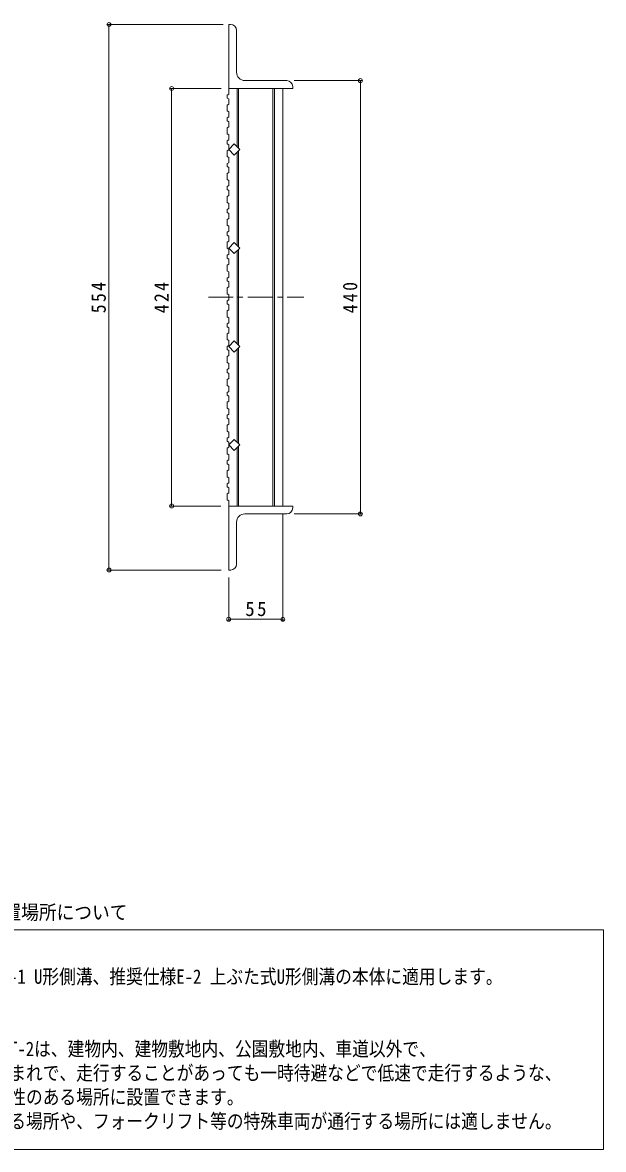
# Model space of a CAD drawing. Units: millimetres, scale not verified. Extents: x -805 to 944, y -680 to 681.
# Drawn here: x 354 to 944, y -576 to 568 of the extents above; entities that cross this region are included whole.
import ezdxf
from ezdxf.enums import TextEntityAlignment as Align

# ---------------------------------------------------------------- set-up
doc = ezdxf.new("R2010")
doc.units = ezdxf.units.MM
doc.header["$LTSCALE"] = 5
doc.header["$PDMODE"] = 32
doc.header["$PDSIZE"] = 4
doc.linetypes.add('CHAIN1', pattern=[8, 5, -1, 1, -1])
for name, color, linetype, lineweight in [('B-0', 2, 'Continuous', 9), ('B-1', 2, 'Continuous', 9), ('B-2', 3, 'Continuous', 9), ('B-4', 7, 'Continuous', 9), ('F-4', 2, 'Continuous', 9)]:
    doc.layers.add(name, color=color, linetype=linetype, lineweight=lineweight)
doc.layers.add('F-5', color=7, linetype='Continuous')
doc.styles.add('ＭＳ ゴシック', font='')
doc.styles.get('ＭＳ ゴシック').set_extended_font_data('MS Gothic')

msp = doc.modelspace()

# ---------------------------------------------------------------- linework, layer by layer
at = {"layer": 'B-0'}
for p, q in [((563.514, 501.188), (563.514, 566.188)), ((565.514, 566.188), (563.514, 566.188)), ((571.513, 517.689), (571.513, 560.189)), ((580.014, 509.188), (622.514, 509.188)), ((628.513, 501.188), (563.514, 501.188)), ((628.513, 503.189), (628.513, 501.188)), ((563.514, 77.189), (628.513, 77.189)), ((563.514, 12.189), (563.514, 77.189)), ((580.014, 69.189), (622.514, 69.189)), ((628.513, 75.189), (628.513, 77.189)), ((571.513, 60.689), (571.513, 18.189))]:
    msp.add_line(p, q, dxfattribs=at)
for centre, radius, start, end in [((565.514, 560.189), 6, 0, 90), ((580.014, 517.689), 8.5, 180, 270), ((622.514, 503.189), 6, 0, 90), ((580.014, 60.689), 8.5, 90, 180), ((622.514, 75.189), 6, 270, 0), ((565.514, 18.189), 6, 270, 0)]:
    msp.add_arc(centre, radius, start, end, dxfattribs=at)
at = {"layer": 'B-1'}
msp.add_line((563.514, 12.189), (565.561, 12.189), dxfattribs=at)
at = {"layer": 'B-2'}
for p, q in [((562.013, 494.545), (563.514, 495.545)), ((562.013, 494.545), (562.013, 491.546)), ((563.514, 501.188), (618.513, 501.188)), ((563.514, 501.188), (563.514, 495.545)), ((572.013, 501.188), (572.013, 442.002)), ((573.513, 501.188), (573.513, 440.503)), ((608.513, 501.188), (608.513, 77.189)), ((610.013, 501.188), (610.013, 77.189)), ((618.513, 501.188), (618.513, 77.189)), ((562.013, 491.546), (563.514, 490.546)), ((562.013, 484.432), (563.514, 485.433)), ((562.013, 484.432), (562.013, 478.432)), ((563.514, 490.546), (563.514, 485.433)), ((562.013, 478.432), (563.514, 477.433)), ((562.013, 471.32), (563.514, 472.319)), ((562.013, 471.32), (562.013, 468.319)), ((563.514, 472.319), (563.514, 477.433)), ((562.013, 468.319), (563.514, 467.319)), ((562.013, 461.206), (563.514, 462.206)), ((562.013, 461.206), (562.013, 455.206)), ((563.514, 467.319), (563.514, 462.206)), ((562.013, 455.206), (563.514, 454.207)), ((562.013, 448.093), (563.514, 449.093)), ((562.013, 448.093), (562.013, 445.093)), ((563.514, 449.093), (563.514, 454.207)), ((562.013, 445.093), (563.514, 444.093)), ((562.013, 437.98), (563.514, 438.98)), ((562.013, 437.98), (562.013, 431.98)), ((563.514, 444.093), (563.514, 438.98)), ((572.013, 436.375), (572.013, 342.002)), ((573.513, 437.875), (573.513, 340.502)), ((562.013, 431.98), (563.514, 430.98)), ((562.013, 424.867), (563.514, 425.867)), ((562.013, 424.867), (562.013, 421.867)), ((563.514, 425.867), (563.514, 430.98)), ((562.013, 421.867), (563.514, 420.868)), ((562.013, 414.754), (563.514, 415.754)), ((562.013, 414.754), (562.013, 408.754)), ((563.514, 420.868), (563.514, 415.754)), ((562.013, 408.754), (563.514, 407.754)), ((562.013, 401.641), (563.514, 402.641)), ((562.013, 401.641), (562.013, 398.641)), ((563.514, 402.641), (563.514, 407.754)), ((562.013, 398.641), (563.514, 397.641)), ((562.013, 391.528), (563.514, 392.528)), ((562.013, 391.528), (562.013, 385.528)), ((563.514, 397.641), (563.514, 392.528)), ((562.013, 385.528), (563.514, 384.528)), ((562.013, 378.415), (563.514, 379.415)), ((562.013, 378.415), (562.013, 375.415)), ((563.514, 379.415), (563.514, 384.528)), ((562.013, 375.415), (563.514, 374.415)), ((562.013, 368.302), (563.514, 369.302)), ((562.013, 368.302), (562.013, 362.302)), ((563.514, 374.415), (563.514, 369.302)), ((562.013, 362.302), (563.514, 361.302)), ((562.013, 355.189), (563.514, 356.189)), ((562.013, 355.189), (562.013, 352.189)), ((563.514, 356.189), (563.514, 361.302)), ((562.013, 352.189), (563.514, 351.189)), ((562.013, 345.076), (563.514, 346.076)), ((562.013, 345.076), (562.013, 339.076)), ((563.514, 351.189), (563.514, 346.076)), ((562.013, 339.076), (563.514, 338.076)), ((562.013, 331.963), (563.514, 332.963)), ((562.013, 331.963), (562.013, 328.963)), ((563.514, 332.963), (563.514, 338.076)), ((572.013, 336.375), (572.013, 242.002)), ((573.513, 337.875), (573.513, 240.502)), ((562.013, 328.963), (563.514, 327.963)), ((562.013, 321.85), (563.514, 322.85)), ((562.013, 321.85), (562.013, 315.85)), ((563.514, 327.963), (563.514, 322.85)), ((562.013, 315.85), (563.514, 314.85)), ((562.013, 308.737), (563.514, 309.737)), ((563.514, 309.737), (563.514, 314.85)), ((562.013, 308.737), (562.013, 305.737)), ((562.013, 305.737), (563.514, 304.737)), ((562.013, 298.624), (563.514, 299.624)), ((562.013, 298.624), (562.013, 292.624)), ((563.514, 304.737), (563.514, 299.624)), ((562.013, 292.624), (563.514, 291.624)), ((562.013, 285.511), (563.514, 286.511)), ((563.514, 286.511), (563.514, 291.624)), ((562.013, 285.511), (562.013, 282.511)), ((562.013, 282.511), (563.514, 281.511)), ((562.013, 275.398), (563.514, 276.398)), ((562.013, 275.398), (562.013, 269.398)), ((563.514, 281.511), (563.514, 276.398)), ((562.013, 269.398), (563.514, 268.398)), ((562.013, 262.285), (563.514, 263.285)), ((563.514, 263.285), (563.514, 268.398)), ((562.013, 262.285), (562.013, 259.285)), ((562.013, 259.285), (563.514, 258.285)), ((562.013, 252.172), (563.514, 253.172)), ((562.013, 252.172), (562.013, 246.172)), ((563.514, 258.285), (563.514, 253.172)), ((562.013, 246.172), (563.514, 245.172)), ((563.514, 240.06), (563.514, 245.172)), ((562.013, 239.059), (563.514, 240.06)), ((562.013, 239.059), (562.013, 236.059)), ((562.013, 236.059), (563.514, 235.059)), ((562.013, 228.946), (563.514, 229.946)), ((562.013, 228.946), (562.013, 222.946)), ((563.514, 235.059), (563.514, 229.946)), ((572.013, 142.002), (572.013, 236.375)), ((573.513, 140.503), (573.513, 237.875)), ((562.013, 222.946), (563.514, 221.946)), ((563.514, 216.833), (563.514, 221.946)), ((562.013, 215.833), (563.514, 216.833)), ((562.013, 215.833), (562.013, 212.834)), ((562.013, 212.834), (563.514, 211.833)), ((562.013, 205.72), (563.514, 206.72)), ((563.514, 211.833), (563.514, 206.72)), ((562.013, 205.72), (562.013, 199.72)), ((562.013, 199.72), (563.514, 198.72)), ((563.514, 193.608), (563.514, 198.72)), ((562.013, 192.608), (563.514, 193.608)), ((562.013, 192.608), (562.013, 189.607)), ((562.013, 189.607), (563.514, 188.607)), ((562.013, 182.494), (563.514, 183.494)), ((563.514, 188.607), (563.514, 183.494)), ((562.013, 182.494), (562.013, 176.494)), ((562.013, 176.494), (563.514, 175.494)), ((563.514, 170.381), (563.514, 175.494)), ((562.013, 169.381), (563.514, 170.381)), ((562.013, 169.381), (562.013, 166.381)), ((562.013, 166.381), (563.514, 165.381)), ((562.013, 159.268), (563.514, 160.268)), ((563.514, 165.381), (563.514, 160.268)), ((562.013, 159.268), (562.013, 153.268)), ((562.013, 153.268), (563.514, 152.268)), ((563.514, 147.156), (563.514, 152.268)), ((562.013, 146.156), (563.514, 147.156)), ((562.013, 146.156), (562.013, 143.155)), ((562.013, 143.155), (563.514, 142.155)), ((563.514, 142.155), (563.514, 137.042)), ((573.513, 77.189), (573.513, 137.875)), ((562.013, 136.042), (563.514, 137.042)), ((562.013, 136.042), (562.013, 130.042)), ((562.013, 130.042), (563.514, 129.042)), ((563.514, 123.93), (563.514, 129.042)), ((572.013, 77.189), (572.013, 136.375)), ((562.013, 122.929), (563.514, 123.93)), ((562.013, 122.929), (562.013, 119.929)), ((562.013, 119.929), (563.514, 118.929)), ((563.514, 118.929), (563.514, 113.816)), ((562.013, 112.816), (563.514, 113.816)), ((562.013, 112.816), (562.013, 106.816)), ((562.013, 106.816), (563.514, 105.816)), ((563.514, 100.704), (563.514, 105.816)), ((562.013, 99.704), (563.514, 100.704)), ((562.013, 99.704), (562.013, 96.704)), ((562.013, 96.704), (563.514, 95.703)), ((563.514, 95.703), (563.514, 90.591)), ((562.013, 89.59), (563.514, 90.591)), ((562.013, 89.59), (562.013, 83.59)), ((562.013, 83.59), (563.514, 82.59)), ((563.514, 72.689), (563.514, 82.59)), ((563.514, 77.189), (618.513, 77.189))]:
    msp.add_line(p, q, dxfattribs=at)
at = {"layer": 'B-2', "linetype": 'CHAIN1'}
msp.add_line((542.946, 289.189), (639.765, 289.189), dxfattribs=at)
at = {"layer": 'B-2'}
for points in [[(574.827, 439.189), (569.17, 433.532), (563.514, 439.189), (569.17, 444.845)], [(574.827, 339.189), (569.17, 333.532), (563.514, 339.189), (569.17, 344.845)], [(574.827, 239.189), (569.17, 233.532), (563.514, 239.189), (569.17, 244.845)], [(574.827, 139.189), (569.17, 144.846), (563.514, 139.189), (569.17, 133.532)]]:
    msp.add_lwpolyline(points, close=True, dxfattribs=at)
at = {"layer": 'B-4'}
for p, q in [((558.014, 566.189), (440.392, 566.189)), ((441.892, 566.189), (441.892, 12.189)), ((630.014, 509.189), (698.797, 509.189)), ((697.297, 509.189), (697.297, 69.189)), ((556.013, 501.188), (504.073, 501.188)), ((505.573, 501.188), (505.573, 77.189)), ((555.693, 77.189), (504.073, 77.189)), ((618.513, 69.689), (618.513, -39.311)), ((630.014, 69.189), (698.797, 69.189)), ((556.013, 12.189), (440.392, 12.189)), ((563.514, 4.689), (563.514, -39.311)), ((563.514, -37.811), (618.513, -37.811))]:
    msp.add_line(p, q, dxfattribs=at)
for p in [(441.892, 566.189), (697.297, 509.189), (505.573, 501.188), (505.573, 77.189), (697.297, 69.189), (441.892, 12.189), (563.514, -37.811), (618.513, -37.811)]:
    msp.add_point(p, dxfattribs=at)
at = {"layer": 'F-4'}
for p, q in [((137.237, -353.25), (944.114, -353.25)), ((944.114, -353.25), (944.114, -576.301)), ((944.114, -576.301), (137.237, -576.301))]:
    msp.add_line(p, q, dxfattribs=at)

# ---------------------------------------------------------------- texts
at = {"layer": 'B-4', "color": 2, "char_height": 14.66, "attachment_point": 7, "rotation": 90, "style": 'ＭＳ ゴシック'}
for s, insert in [('\\T1.27;\\W0.9;554', (438.892, 272.939)), ('\\T1.27;\\W0.9;424', (502.573, 272.939)), ('\\T1.27;\\W0.9;440', (694.297, 272.939))]:
    msp.add_mtext(s, dxfattribs=dict(at, insert=insert))
at = {"layer": 'B-4', "color": 2, "insert": (580.389, -34.811), "char_height": 14.66, "attachment_point": 7, "style": 'ＭＳ ゴシック'}
msp.add_mtext('\\T1.27;\\W0.95;55', dxfattribs=at)
at = {"layer": 'F-5', "style": 'ＭＳ ゴシック'}
for s, width, p in [('適用Ｕ形側溝および、設置場所について', 0.9, (136.795, -347.185)), ('\u3000JIS A 5372 推奨仕様E-1 U形側溝、推奨仕様E-2 上ぶた式U形側溝の本体に適用します。', 0.85, (153.711, -412.432)), ('\u3000適用荷重 T-14・T-6・T-2は、建物内、建物敷地内、公園敷地内、車道以外で、', 0.85, (153.711, -485.84)), ('\u3000車両が走行することはまれで、走行することがあっても一時待避などで低速で走行するような、', 0.85, (153.711, -510.309)), ('\u3000車両が乗り入れる可能性のある場所に設置できます。 ', 0.85, (153.711, -534.779)), ('\u3000※車両が頻繁に通行する場所や、フォークリフト等の特殊車両が通行する場所には適しません。', 0.85, (153.711, -559.248))]:
    msp.add_text(s, height=14.66, dxfattribs=dict(at, width=width)).set_placement(p, align=Align.BOTTOM_LEFT)

doc.saveas('drawing.dxf')
